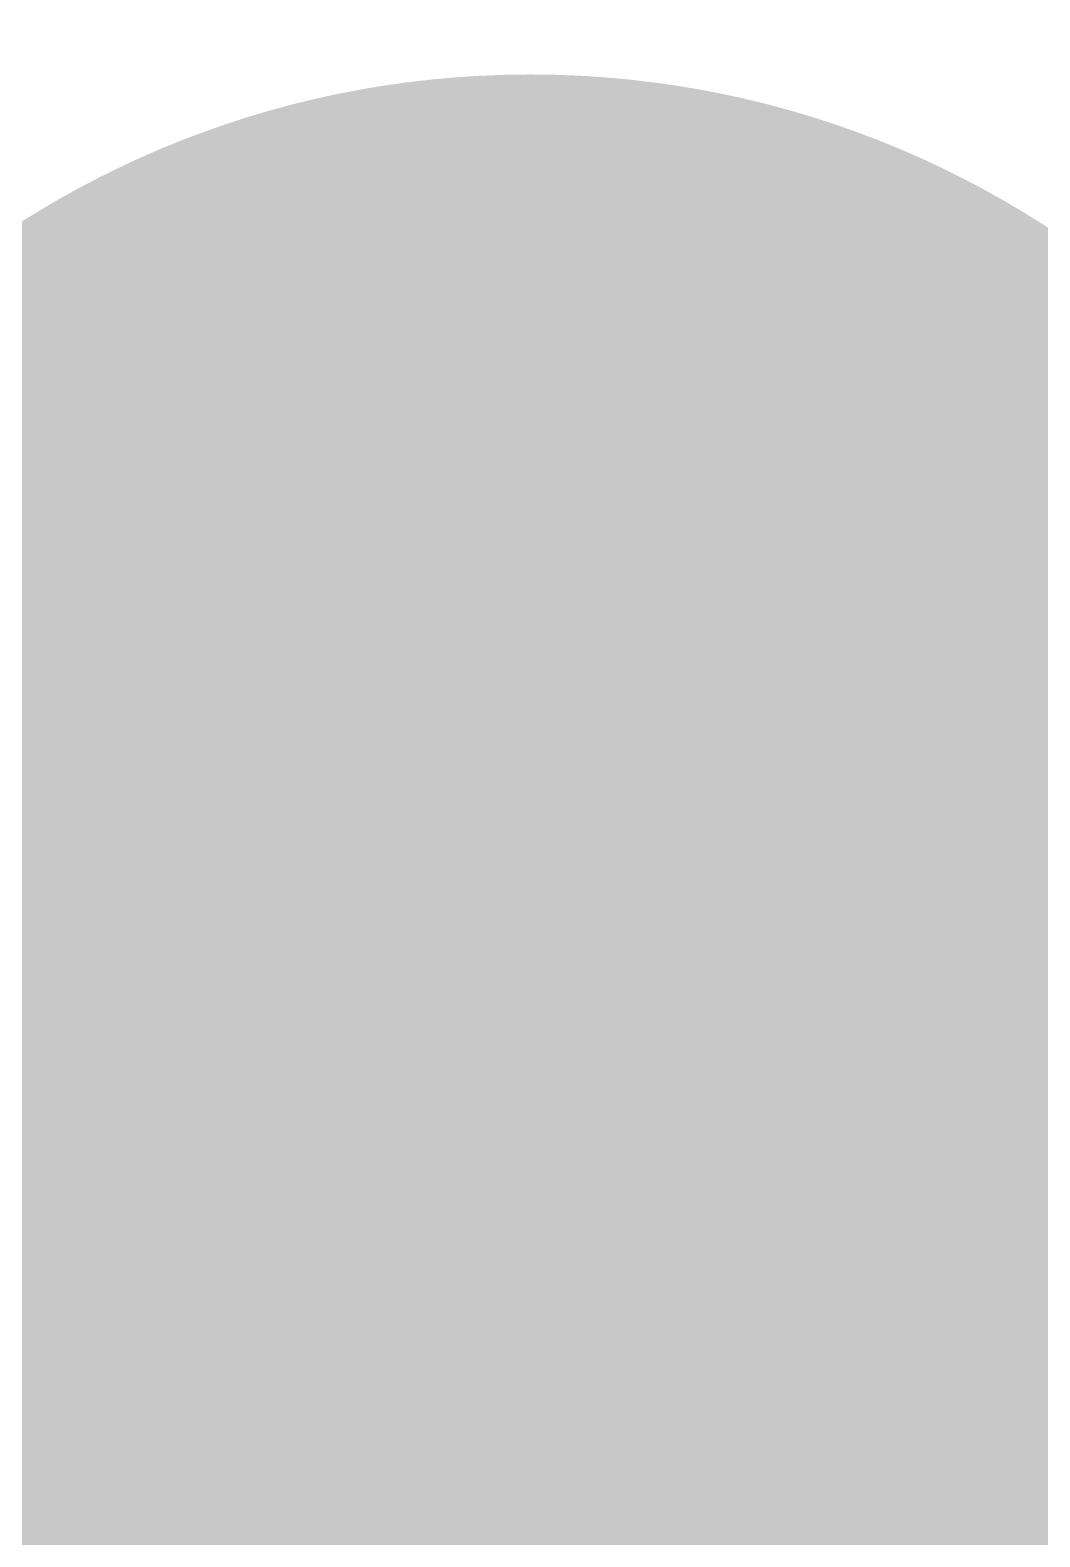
# Model space of a CAD drawing. Header units: inches. Extents: x -2 to 343, y -53 to 63.
# Drawn here: x 40.2197 to 40.5381, y -21.6613 to -21.1862 of the extents above; entities that cross this region are included whole.
import ezdxf

# ---------------------------------------------------------------- set-up
doc = ezdxf.new("R2010")
doc.units = ezdxf.units.IN
for name, color, linetype in [('Board Outline', 216, 'Continuous'), ('Bottom Layer', 5, 'Continuous'), ('Drill Drawing', 1, 'Continuous'), ('Top Layer', 1, 'Continuous'), ('Via Holes', 16, 'Continuous')]:
    doc.layers.add(name, color=color, linetype=linetype)

msp = doc.modelspace()

# ---------------------------------------------------------------- hatches: boundary and pattern name
at = {"layer": 'Bottom Layer'}
h = msp.add_hatch(color=5, dxfattribs=at)
edge = h.paths.add_edge_path()
edge.add_arc((40.3774, -21.5002), 0.3, 0, 360)
at = {"layer": 'Top Layer'}
h = msp.add_hatch(color=1, dxfattribs=at)
edge = h.paths.add_edge_path()
edge.add_arc((40.3774, -21.5002), 0.3, 0, 360)
at = {"layer": 'Via Holes'}
h = msp.add_hatch(color=7, dxfattribs=at)
edge = h.paths.add_edge_path()
edge.add_arc((40.3774, -21.5002), 0.15, 0, 360)

# ---------------------------------------------------------------- linework, layer by layer
at = {"layer": 'Board Outline', "const_width": 0.254}
msp.add_lwpolyline([(49.77205, 6.34762, -0.6504), (32.11751, -53.05466)], format="xyb", dxfattribs=at)
at = {"layer": 'Bottom Layer', "const_width": 0.254}
msp.add_lwpolyline([(37.29869, -24.57891), (40.3774, -21.5002)], dxfattribs=at)
at = {"layer": 'Bottom Layer', "const_width": 0.127}
msp.add_lwpolyline([(40.3139, -21.5002, 1), (40.4409, -21.5002, 1)], format="xyb", close=True, dxfattribs=at)
at = {"layer": 'Drill Drawing', "const_width": 0.0508}
for points in [[(40.1234, -21.2462), (40.3774, -21.3732)], [(40.1234, -21.2462), (40.2504, -21.5002)], [(40.3774, -21.3732), (40.6314, -21.2462)], [(40.5044, -21.5002), (40.6314, -21.2462)], [(40.1234, -21.7542), (40.2504, -21.5002)], [(40.5044, -21.5002), (40.6314, -21.7542)], [(40.1234, -21.7542), (40.3774, -21.6272)], [(40.3774, -21.6272), (40.6314, -21.7542)]]:
    msp.add_lwpolyline(points, dxfattribs=at)
at = {"layer": 'Drill Drawing', "const_width": 0.0254}
for points in [[(40.3647, -21.3732, 1), (40.3901, -21.3732, 1)], [(40.3647, -21.3732, 1), (40.3901, -21.3732, 1)], [(40.2377, -21.5002, 1), (40.2631, -21.5002, 1)], [(40.2377, -21.5002, 1), (40.2631, -21.5002, 1)], [(40.4917, -21.5002, 1), (40.5171, -21.5002, 1)], [(40.4917, -21.5002, 1), (40.5171, -21.5002, 1)], [(40.3647, -21.6272, 1), (40.3901, -21.6272, 1)], [(40.3647, -21.6272, 1), (40.3901, -21.6272, 1)]]:
    msp.add_lwpolyline(points, format="xyb", close=True, dxfattribs=at)
at = {"layer": 'Top Layer', "const_width": 0.254}
msp.add_lwpolyline([(40.3774, -21.5002), (52.90056, -21.5002)], dxfattribs=at)
at = {"layer": 'Top Layer', "const_width": 0.127}
msp.add_lwpolyline([(40.3139, -21.5002, 1), (40.4409, -21.5002, 1)], format="xyb", close=True, dxfattribs=at)

doc.saveas('drawing.dxf')
